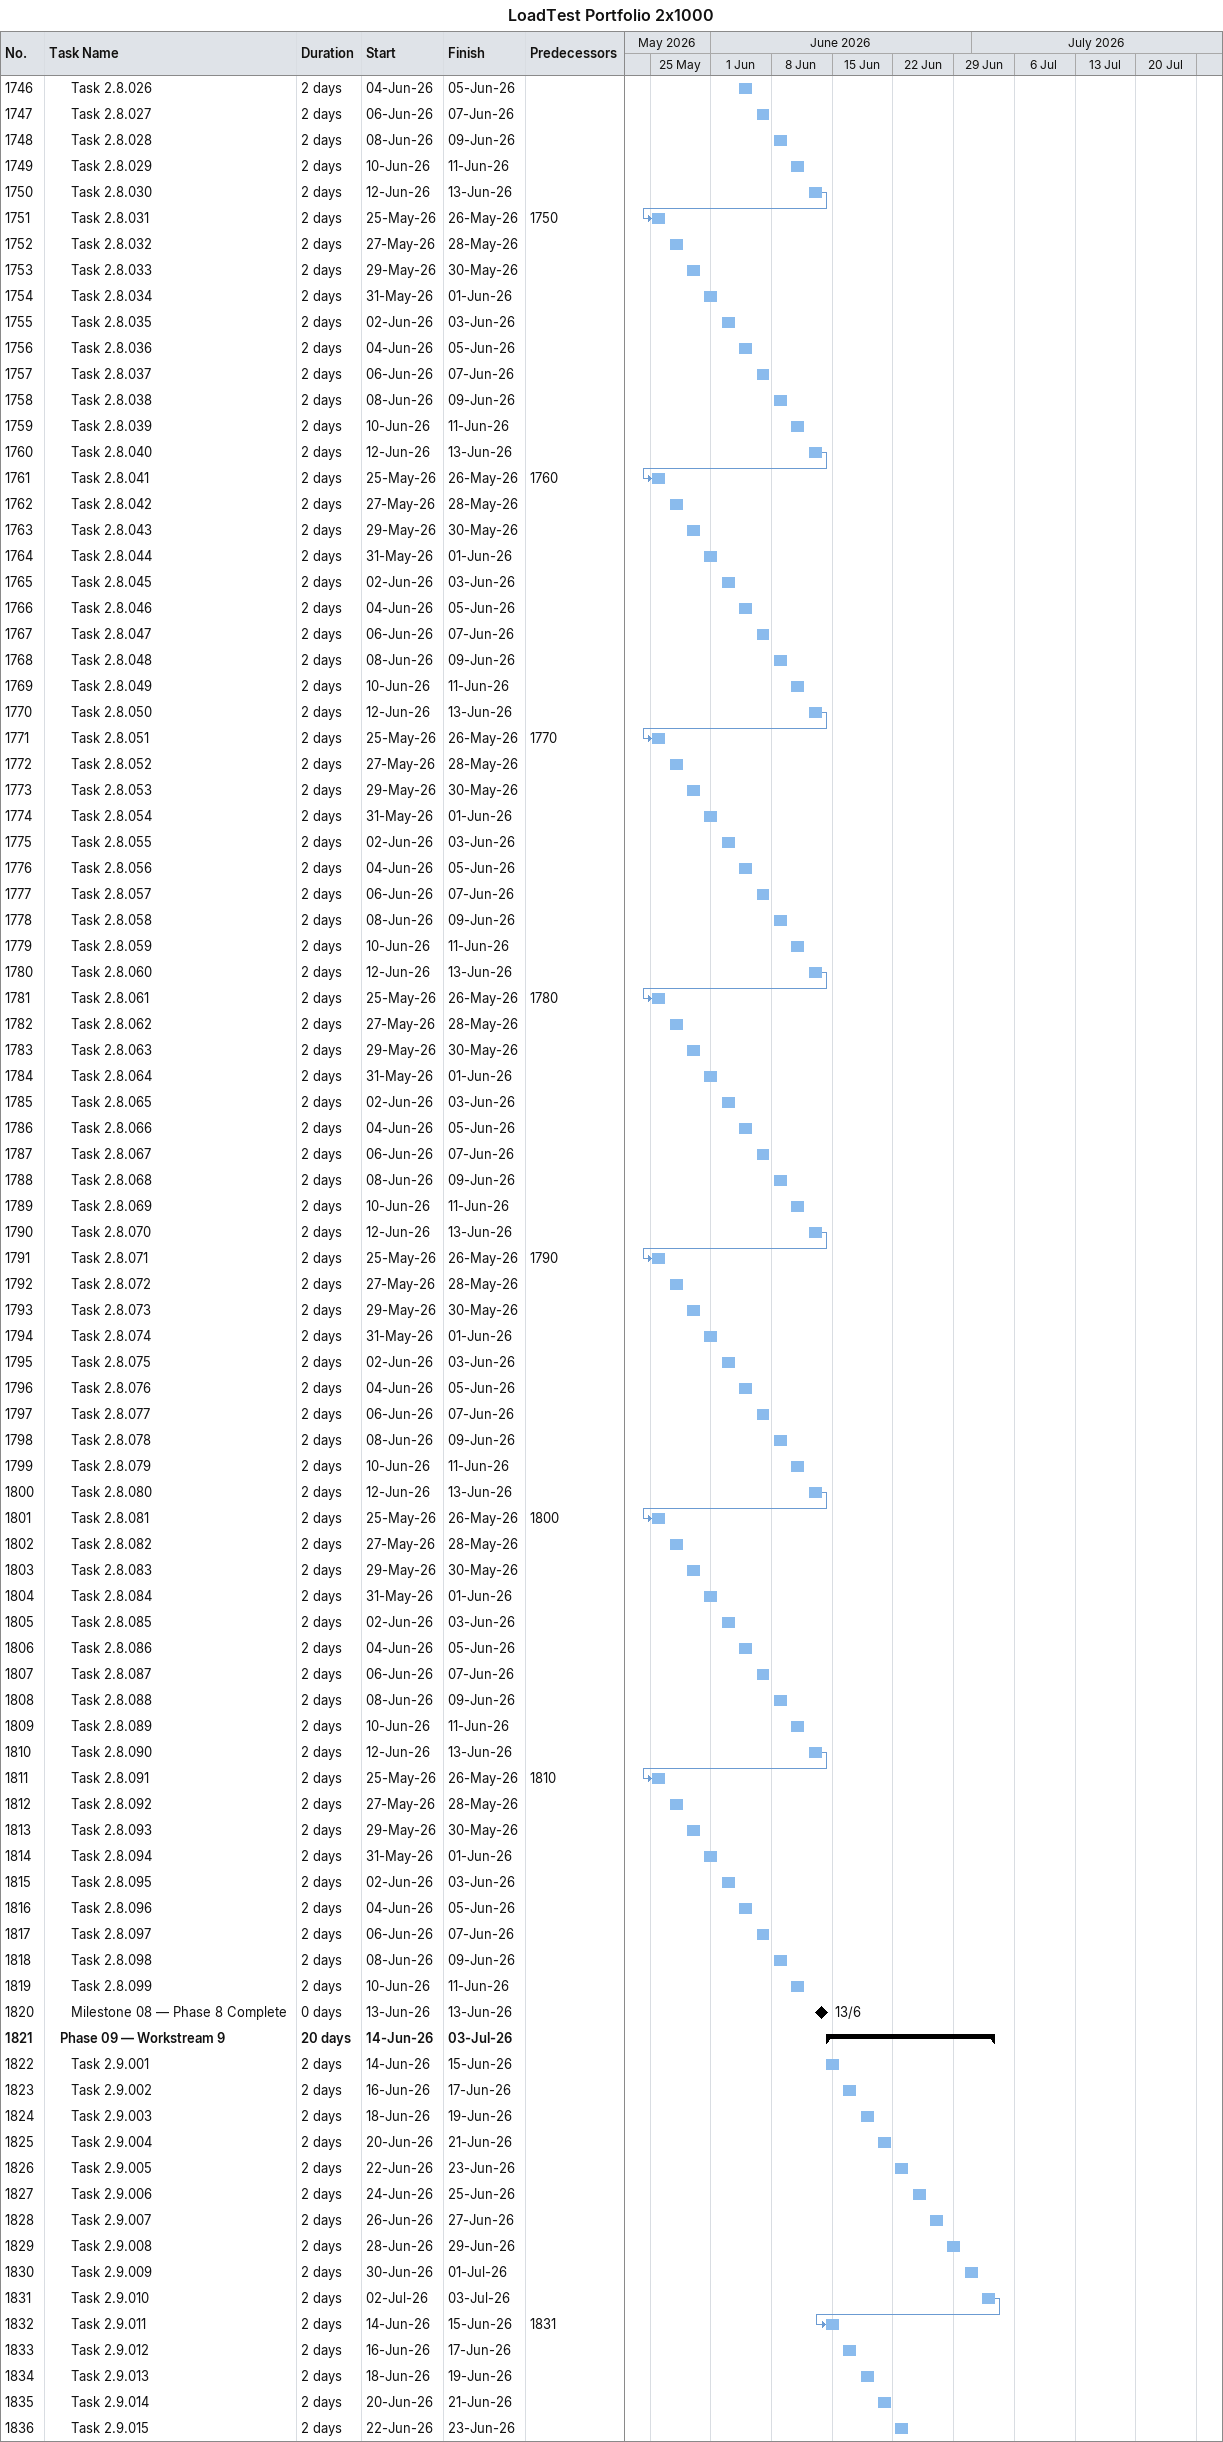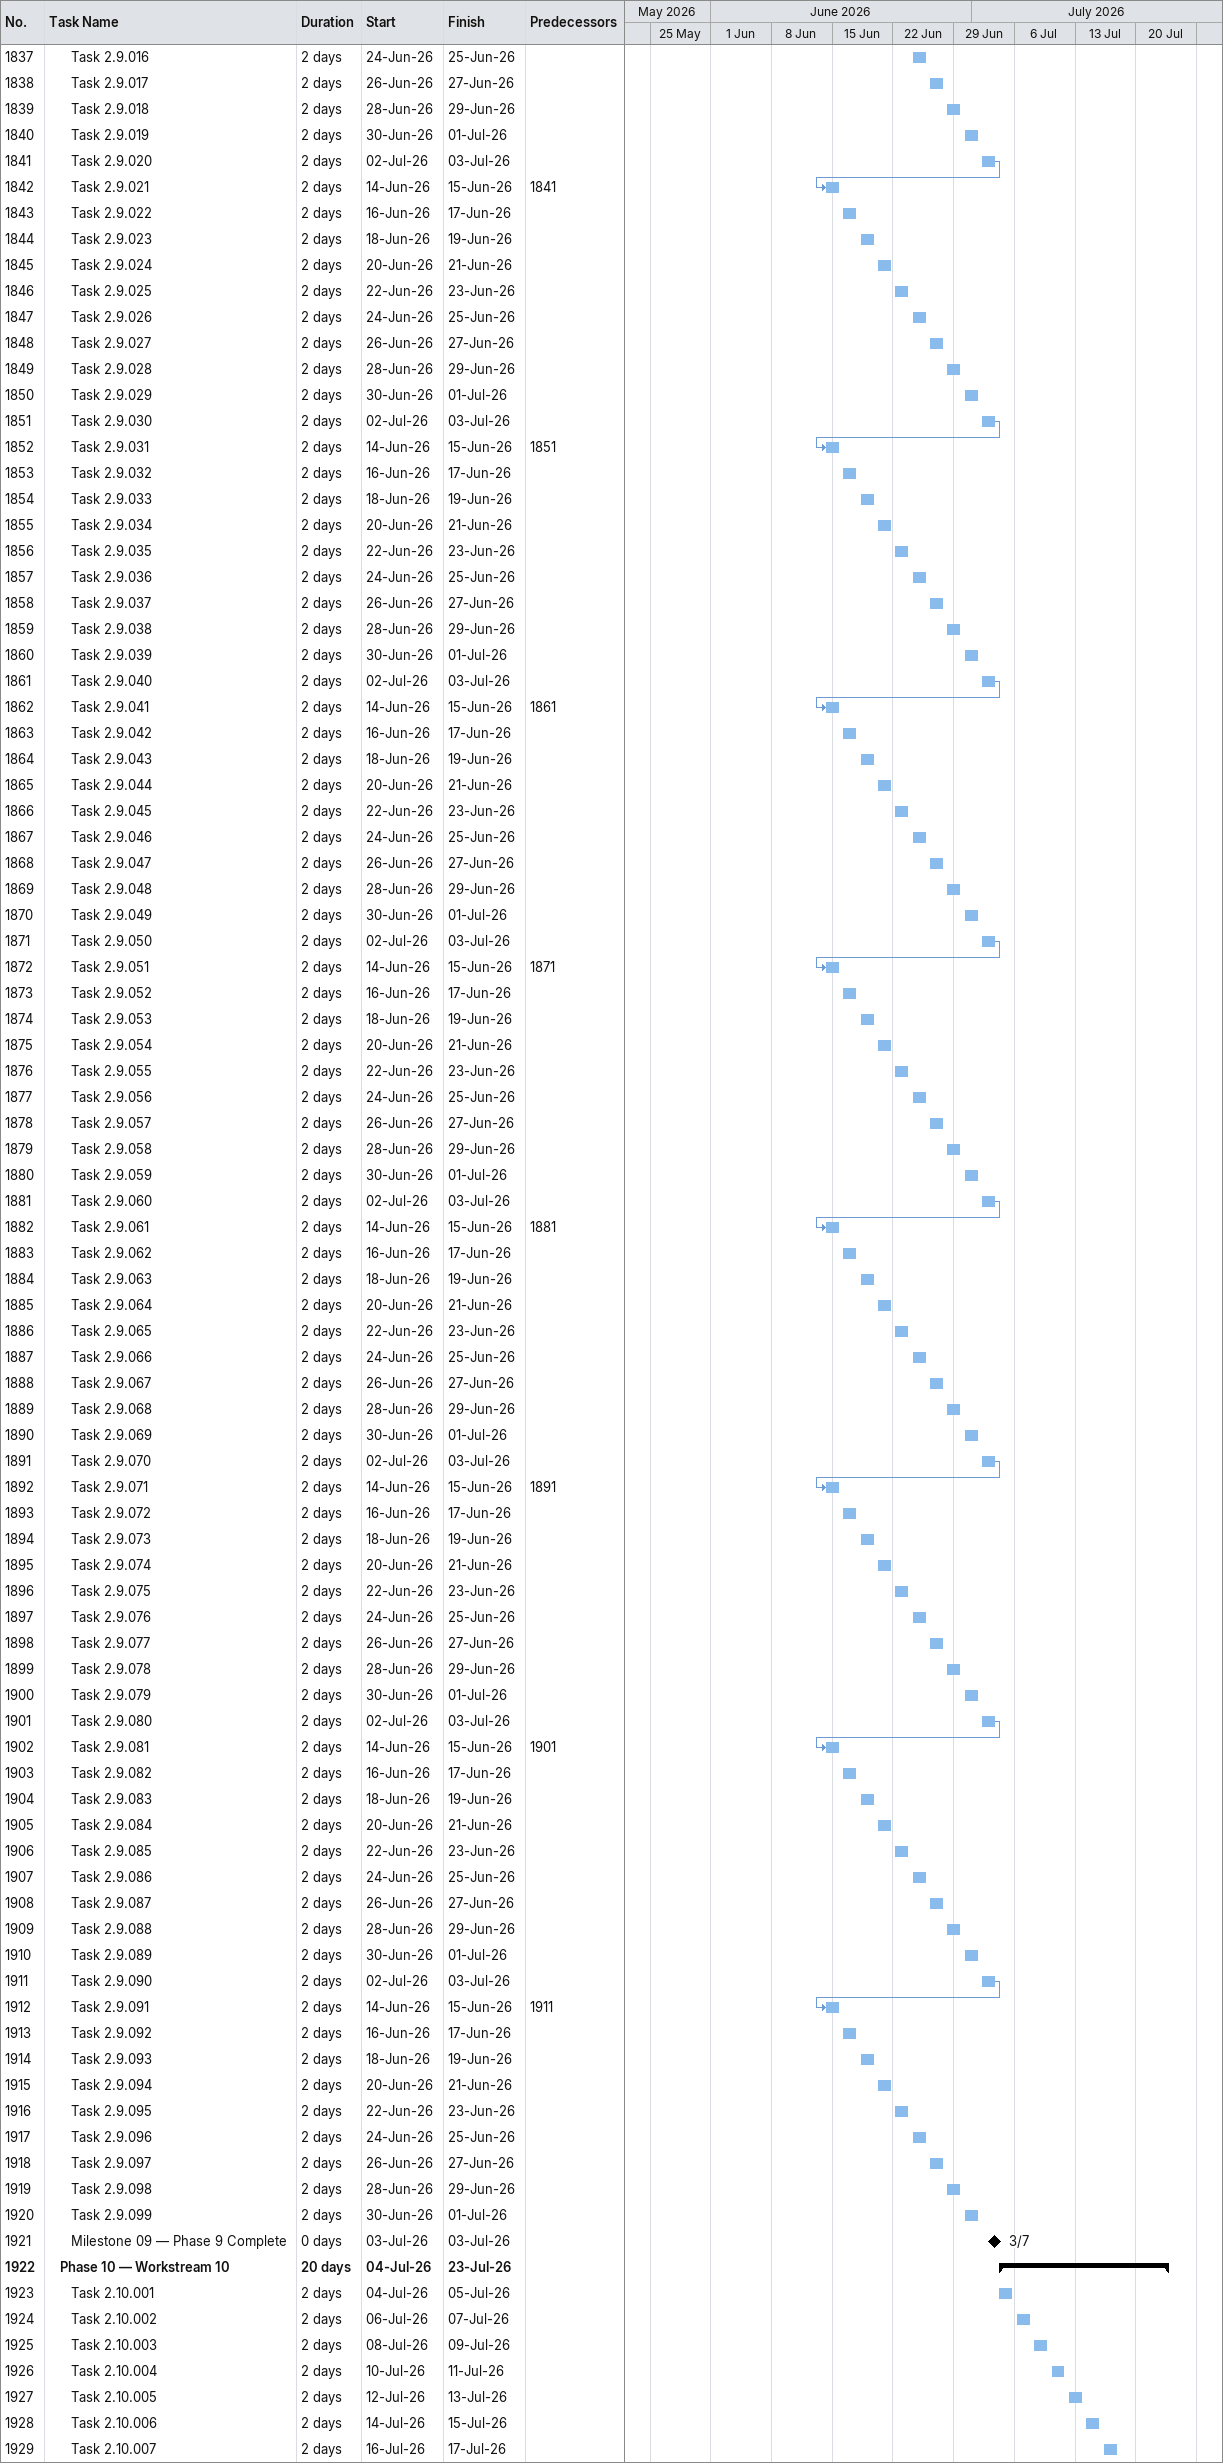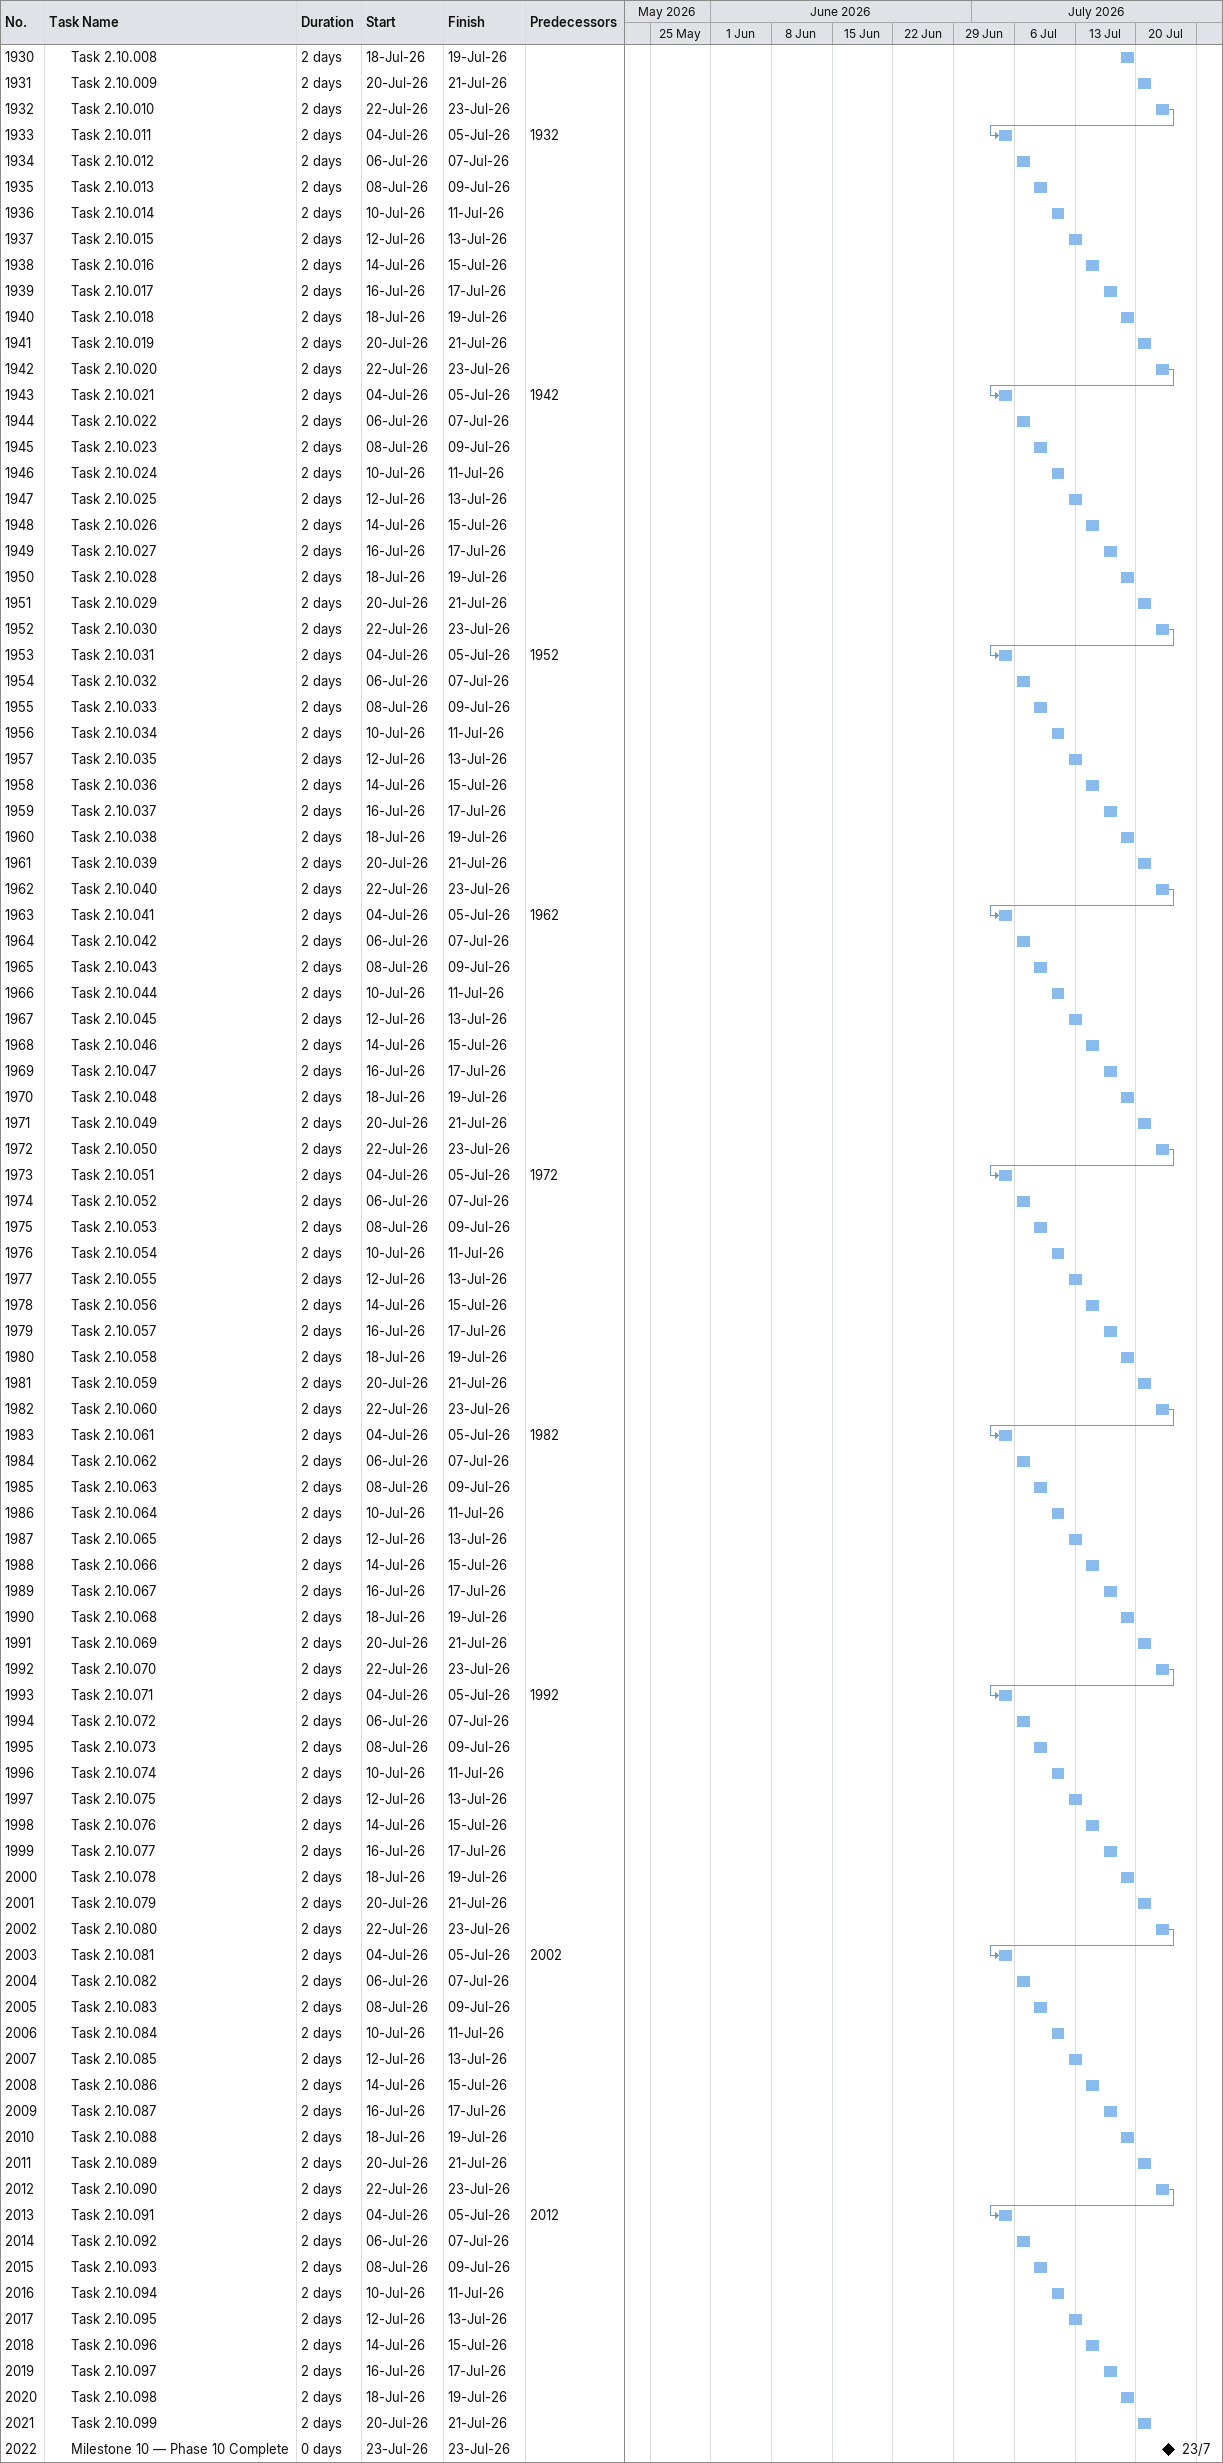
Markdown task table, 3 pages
LoadTest Portfolio 2x1000

| ID | Level | Task | Duration | Start | Finish | Predecessors |
|---|---|---|---|---|---|---|
| 1746 | 3 | Task 2.8.026 | 2d | 2026-06-04 | 2026-06-05 |  |
| 1747 | 3 | Task 2.8.027 | 2d | 2026-06-06 | 2026-06-07 |  |
| 1748 | 3 | Task 2.8.028 | 2d | 2026-06-08 | 2026-06-09 |  |
| 1749 | 3 | Task 2.8.029 | 2d | 2026-06-10 | 2026-06-11 |  |
| 1750 | 3 | Task 2.8.030 | 2d | 2026-06-12 | 2026-06-13 |  |
| 1751 | 3 | Task 2.8.031 | 2d | 2026-05-25 | 2026-05-26 | 1750 |
| 1752 | 3 | Task 2.8.032 | 2d | 2026-05-27 | 2026-05-28 |  |
| 1753 | 3 | Task 2.8.033 | 2d | 2026-05-29 | 2026-05-30 |  |
| 1754 | 3 | Task 2.8.034 | 2d | 2026-05-31 | 2026-06-01 |  |
| 1755 | 3 | Task 2.8.035 | 2d | 2026-06-02 | 2026-06-03 |  |
| 1756 | 3 | Task 2.8.036 | 2d | 2026-06-04 | 2026-06-05 |  |
| 1757 | 3 | Task 2.8.037 | 2d | 2026-06-06 | 2026-06-07 |  |
| 1758 | 3 | Task 2.8.038 | 2d | 2026-06-08 | 2026-06-09 |  |
| 1759 | 3 | Task 2.8.039 | 2d | 2026-06-10 | 2026-06-11 |  |
| 1760 | 3 | Task 2.8.040 | 2d | 2026-06-12 | 2026-06-13 |  |
| 1761 | 3 | Task 2.8.041 | 2d | 2026-05-25 | 2026-05-26 | 1760 |
| 1762 | 3 | Task 2.8.042 | 2d | 2026-05-27 | 2026-05-28 |  |
| 1763 | 3 | Task 2.8.043 | 2d | 2026-05-29 | 2026-05-30 |  |
| 1764 | 3 | Task 2.8.044 | 2d | 2026-05-31 | 2026-06-01 |  |
| 1765 | 3 | Task 2.8.045 | 2d | 2026-06-02 | 2026-06-03 |  |
| 1766 | 3 | Task 2.8.046 | 2d | 2026-06-04 | 2026-06-05 |  |
| 1767 | 3 | Task 2.8.047 | 2d | 2026-06-06 | 2026-06-07 |  |
| 1768 | 3 | Task 2.8.048 | 2d | 2026-06-08 | 2026-06-09 |  |
| 1769 | 3 | Task 2.8.049 | 2d | 2026-06-10 | 2026-06-11 |  |
| 1770 | 3 | Task 2.8.050 | 2d | 2026-06-12 | 2026-06-13 |  |
| 1771 | 3 | Task 2.8.051 | 2d | 2026-05-25 | 2026-05-26 | 1770 |
| 1772 | 3 | Task 2.8.052 | 2d | 2026-05-27 | 2026-05-28 |  |
| 1773 | 3 | Task 2.8.053 | 2d | 2026-05-29 | 2026-05-30 |  |
| 1774 | 3 | Task 2.8.054 | 2d | 2026-05-31 | 2026-06-01 |  |
| 1775 | 3 | Task 2.8.055 | 2d | 2026-06-02 | 2026-06-03 |  |
| 1776 | 3 | Task 2.8.056 | 2d | 2026-06-04 | 2026-06-05 |  |
| 1777 | 3 | Task 2.8.057 | 2d | 2026-06-06 | 2026-06-07 |  |
| 1778 | 3 | Task 2.8.058 | 2d | 2026-06-08 | 2026-06-09 |  |
| 1779 | 3 | Task 2.8.059 | 2d | 2026-06-10 | 2026-06-11 |  |
| 1780 | 3 | Task 2.8.060 | 2d | 2026-06-12 | 2026-06-13 |  |
| 1781 | 3 | Task 2.8.061 | 2d | 2026-05-25 | 2026-05-26 | 1780 |
| 1782 | 3 | Task 2.8.062 | 2d | 2026-05-27 | 2026-05-28 |  |
| 1783 | 3 | Task 2.8.063 | 2d | 2026-05-29 | 2026-05-30 |  |
| 1784 | 3 | Task 2.8.064 | 2d | 2026-05-31 | 2026-06-01 |  |
| 1785 | 3 | Task 2.8.065 | 2d | 2026-06-02 | 2026-06-03 |  |
| 1786 | 3 | Task 2.8.066 | 2d | 2026-06-04 | 2026-06-05 |  |
| 1787 | 3 | Task 2.8.067 | 2d | 2026-06-06 | 2026-06-07 |  |
| 1788 | 3 | Task 2.8.068 | 2d | 2026-06-08 | 2026-06-09 |  |
| 1789 | 3 | Task 2.8.069 | 2d | 2026-06-10 | 2026-06-11 |  |
| 1790 | 3 | Task 2.8.070 | 2d | 2026-06-12 | 2026-06-13 |  |
| 1791 | 3 | Task 2.8.071 | 2d | 2026-05-25 | 2026-05-26 | 1790 |
| 1792 | 3 | Task 2.8.072 | 2d | 2026-05-27 | 2026-05-28 |  |
| 1793 | 3 | Task 2.8.073 | 2d | 2026-05-29 | 2026-05-30 |  |
| 1794 | 3 | Task 2.8.074 | 2d | 2026-05-31 | 2026-06-01 |  |
| 1795 | 3 | Task 2.8.075 | 2d | 2026-06-02 | 2026-06-03 |  |
| 1796 | 3 | Task 2.8.076 | 2d | 2026-06-04 | 2026-06-05 |  |
| 1797 | 3 | Task 2.8.077 | 2d | 2026-06-06 | 2026-06-07 |  |
| 1798 | 3 | Task 2.8.078 | 2d | 2026-06-08 | 2026-06-09 |  |
| 1799 | 3 | Task 2.8.079 | 2d | 2026-06-10 | 2026-06-11 |  |
| 1800 | 3 | Task 2.8.080 | 2d | 2026-06-12 | 2026-06-13 |  |
| 1801 | 3 | Task 2.8.081 | 2d | 2026-05-25 | 2026-05-26 | 1800 |
| 1802 | 3 | Task 2.8.082 | 2d | 2026-05-27 | 2026-05-28 |  |
| 1803 | 3 | Task 2.8.083 | 2d | 2026-05-29 | 2026-05-30 |  |
| 1804 | 3 | Task 2.8.084 | 2d | 2026-05-31 | 2026-06-01 |  |
| 1805 | 3 | Task 2.8.085 | 2d | 2026-06-02 | 2026-06-03 |  |
| 1806 | 3 | Task 2.8.086 | 2d | 2026-06-04 | 2026-06-05 |  |
| 1807 | 3 | Task 2.8.087 | 2d | 2026-06-06 | 2026-06-07 |  |
| 1808 | 3 | Task 2.8.088 | 2d | 2026-06-08 | 2026-06-09 |  |
| 1809 | 3 | Task 2.8.089 | 2d | 2026-06-10 | 2026-06-11 |  |
| 1810 | 3 | Task 2.8.090 | 2d | 2026-06-12 | 2026-06-13 |  |
| 1811 | 3 | Task 2.8.091 | 2d | 2026-05-25 | 2026-05-26 | 1810 |
| 1812 | 3 | Task 2.8.092 | 2d | 2026-05-27 | 2026-05-28 |  |
| 1813 | 3 | Task 2.8.093 | 2d | 2026-05-29 | 2026-05-30 |  |
| 1814 | 3 | Task 2.8.094 | 2d | 2026-05-31 | 2026-06-01 |  |
| 1815 | 3 | Task 2.8.095 | 2d | 2026-06-02 | 2026-06-03 |  |
| 1816 | 3 | Task 2.8.096 | 2d | 2026-06-04 | 2026-06-05 |  |
| 1817 | 3 | Task 2.8.097 | 2d | 2026-06-06 | 2026-06-07 |  |
| 1818 | 3 | Task 2.8.098 | 2d | 2026-06-08 | 2026-06-09 |  |
| 1819 | 3 | Task 2.8.099 | 2d | 2026-06-10 | 2026-06-11 |  |
| 1820 | 3 | Milestone 08 — Phase 8 Complete | 0d | 2026-06-13 | 2026-06-13 |  |
| 1821 | 2 | **Phase 09 — Workstream 9** | 20d | 2026-06-14 | 2026-07-03 |  |
| 1822 | 3 | Task 2.9.001 | 2d | 2026-06-14 | 2026-06-15 |  |
| 1823 | 3 | Task 2.9.002 | 2d | 2026-06-16 | 2026-06-17 |  |
| 1824 | 3 | Task 2.9.003 | 2d | 2026-06-18 | 2026-06-19 |  |
| 1825 | 3 | Task 2.9.004 | 2d | 2026-06-20 | 2026-06-21 |  |
| 1826 | 3 | Task 2.9.005 | 2d | 2026-06-22 | 2026-06-23 |  |
| 1827 | 3 | Task 2.9.006 | 2d | 2026-06-24 | 2026-06-25 |  |
| 1828 | 3 | Task 2.9.007 | 2d | 2026-06-26 | 2026-06-27 |  |
| 1829 | 3 | Task 2.9.008 | 2d | 2026-06-28 | 2026-06-29 |  |
| 1830 | 3 | Task 2.9.009 | 2d | 2026-06-30 | 2026-07-01 |  |
| 1831 | 3 | Task 2.9.010 | 2d | 2026-07-02 | 2026-07-03 |  |
| 1832 | 3 | Task 2.9.011 | 2d | 2026-06-14 | 2026-06-15 | 1831 |
| 1833 | 3 | Task 2.9.012 | 2d | 2026-06-16 | 2026-06-17 |  |
| 1834 | 3 | Task 2.9.013 | 2d | 2026-06-18 | 2026-06-19 |  |
| 1835 | 3 | Task 2.9.014 | 2d | 2026-06-20 | 2026-06-21 |  |
| 1836 | 3 | Task 2.9.015 | 2d | 2026-06-22 | 2026-06-23 |  |
| 1837 | 3 | Task 2.9.016 | 2d | 2026-06-24 | 2026-06-25 |  |
| 1838 | 3 | Task 2.9.017 | 2d | 2026-06-26 | 2026-06-27 |  |
| 1839 | 3 | Task 2.9.018 | 2d | 2026-06-28 | 2026-06-29 |  |
| 1840 | 3 | Task 2.9.019 | 2d | 2026-06-30 | 2026-07-01 |  |
| 1841 | 3 | Task 2.9.020 | 2d | 2026-07-02 | 2026-07-03 |  |
| 1842 | 3 | Task 2.9.021 | 2d | 2026-06-14 | 2026-06-15 | 1841 |
| 1843 | 3 | Task 2.9.022 | 2d | 2026-06-16 | 2026-06-17 |  |
| 1844 | 3 | Task 2.9.023 | 2d | 2026-06-18 | 2026-06-19 |  |
| 1845 | 3 | Task 2.9.024 | 2d | 2026-06-20 | 2026-06-21 |  |
| 1846 | 3 | Task 2.9.025 | 2d | 2026-06-22 | 2026-06-23 |  |
| 1847 | 3 | Task 2.9.026 | 2d | 2026-06-24 | 2026-06-25 |  |
| 1848 | 3 | Task 2.9.027 | 2d | 2026-06-26 | 2026-06-27 |  |
| 1849 | 3 | Task 2.9.028 | 2d | 2026-06-28 | 2026-06-29 |  |
| 1850 | 3 | Task 2.9.029 | 2d | 2026-06-30 | 2026-07-01 |  |
| 1851 | 3 | Task 2.9.030 | 2d | 2026-07-02 | 2026-07-03 |  |
| 1852 | 3 | Task 2.9.031 | 2d | 2026-06-14 | 2026-06-15 | 1851 |
| 1853 | 3 | Task 2.9.032 | 2d | 2026-06-16 | 2026-06-17 |  |
| 1854 | 3 | Task 2.9.033 | 2d | 2026-06-18 | 2026-06-19 |  |
| 1855 | 3 | Task 2.9.034 | 2d | 2026-06-20 | 2026-06-21 |  |
| 1856 | 3 | Task 2.9.035 | 2d | 2026-06-22 | 2026-06-23 |  |
| 1857 | 3 | Task 2.9.036 | 2d | 2026-06-24 | 2026-06-25 |  |
| 1858 | 3 | Task 2.9.037 | 2d | 2026-06-26 | 2026-06-27 |  |
| 1859 | 3 | Task 2.9.038 | 2d | 2026-06-28 | 2026-06-29 |  |
| 1860 | 3 | Task 2.9.039 | 2d | 2026-06-30 | 2026-07-01 |  |
| 1861 | 3 | Task 2.9.040 | 2d | 2026-07-02 | 2026-07-03 |  |
| 1862 | 3 | Task 2.9.041 | 2d | 2026-06-14 | 2026-06-15 | 1861 |
| 1863 | 3 | Task 2.9.042 | 2d | 2026-06-16 | 2026-06-17 |  |
| 1864 | 3 | Task 2.9.043 | 2d | 2026-06-18 | 2026-06-19 |  |
| 1865 | 3 | Task 2.9.044 | 2d | 2026-06-20 | 2026-06-21 |  |
| 1866 | 3 | Task 2.9.045 | 2d | 2026-06-22 | 2026-06-23 |  |
| 1867 | 3 | Task 2.9.046 | 2d | 2026-06-24 | 2026-06-25 |  |
| 1868 | 3 | Task 2.9.047 | 2d | 2026-06-26 | 2026-06-27 |  |
| 1869 | 3 | Task 2.9.048 | 2d | 2026-06-28 | 2026-06-29 |  |
| 1870 | 3 | Task 2.9.049 | 2d | 2026-06-30 | 2026-07-01 |  |
| 1871 | 3 | Task 2.9.050 | 2d | 2026-07-02 | 2026-07-03 |  |
| 1872 | 3 | Task 2.9.051 | 2d | 2026-06-14 | 2026-06-15 | 1871 |
| 1873 | 3 | Task 2.9.052 | 2d | 2026-06-16 | 2026-06-17 |  |
| 1874 | 3 | Task 2.9.053 | 2d | 2026-06-18 | 2026-06-19 |  |
| 1875 | 3 | Task 2.9.054 | 2d | 2026-06-20 | 2026-06-21 |  |
| 1876 | 3 | Task 2.9.055 | 2d | 2026-06-22 | 2026-06-23 |  |
| 1877 | 3 | Task 2.9.056 | 2d | 2026-06-24 | 2026-06-25 |  |
| 1878 | 3 | Task 2.9.057 | 2d | 2026-06-26 | 2026-06-27 |  |
| 1879 | 3 | Task 2.9.058 | 2d | 2026-06-28 | 2026-06-29 |  |
| 1880 | 3 | Task 2.9.059 | 2d | 2026-06-30 | 2026-07-01 |  |
| 1881 | 3 | Task 2.9.060 | 2d | 2026-07-02 | 2026-07-03 |  |
| 1882 | 3 | Task 2.9.061 | 2d | 2026-06-14 | 2026-06-15 | 1881 |
| 1883 | 3 | Task 2.9.062 | 2d | 2026-06-16 | 2026-06-17 |  |
| 1884 | 3 | Task 2.9.063 | 2d | 2026-06-18 | 2026-06-19 |  |
| 1885 | 3 | Task 2.9.064 | 2d | 2026-06-20 | 2026-06-21 |  |
| 1886 | 3 | Task 2.9.065 | 2d | 2026-06-22 | 2026-06-23 |  |
| 1887 | 3 | Task 2.9.066 | 2d | 2026-06-24 | 2026-06-25 |  |
| 1888 | 3 | Task 2.9.067 | 2d | 2026-06-26 | 2026-06-27 |  |
| 1889 | 3 | Task 2.9.068 | 2d | 2026-06-28 | 2026-06-29 |  |
| 1890 | 3 | Task 2.9.069 | 2d | 2026-06-30 | 2026-07-01 |  |
| 1891 | 3 | Task 2.9.070 | 2d | 2026-07-02 | 2026-07-03 |  |
| 1892 | 3 | Task 2.9.071 | 2d | 2026-06-14 | 2026-06-15 | 1891 |
| 1893 | 3 | Task 2.9.072 | 2d | 2026-06-16 | 2026-06-17 |  |
| 1894 | 3 | Task 2.9.073 | 2d | 2026-06-18 | 2026-06-19 |  |
| 1895 | 3 | Task 2.9.074 | 2d | 2026-06-20 | 2026-06-21 |  |
| 1896 | 3 | Task 2.9.075 | 2d | 2026-06-22 | 2026-06-23 |  |
| 1897 | 3 | Task 2.9.076 | 2d | 2026-06-24 | 2026-06-25 |  |
| 1898 | 3 | Task 2.9.077 | 2d | 2026-06-26 | 2026-06-27 |  |
| 1899 | 3 | Task 2.9.078 | 2d | 2026-06-28 | 2026-06-29 |  |
| 1900 | 3 | Task 2.9.079 | 2d | 2026-06-30 | 2026-07-01 |  |
| 1901 | 3 | Task 2.9.080 | 2d | 2026-07-02 | 2026-07-03 |  |
| 1902 | 3 | Task 2.9.081 | 2d | 2026-06-14 | 2026-06-15 | 1901 |
| 1903 | 3 | Task 2.9.082 | 2d | 2026-06-16 | 2026-06-17 |  |
| 1904 | 3 | Task 2.9.083 | 2d | 2026-06-18 | 2026-06-19 |  |
| 1905 | 3 | Task 2.9.084 | 2d | 2026-06-20 | 2026-06-21 |  |
| 1906 | 3 | Task 2.9.085 | 2d | 2026-06-22 | 2026-06-23 |  |
| 1907 | 3 | Task 2.9.086 | 2d | 2026-06-24 | 2026-06-25 |  |
| 1908 | 3 | Task 2.9.087 | 2d | 2026-06-26 | 2026-06-27 |  |
| 1909 | 3 | Task 2.9.088 | 2d | 2026-06-28 | 2026-06-29 |  |
| 1910 | 3 | Task 2.9.089 | 2d | 2026-06-30 | 2026-07-01 |  |
| 1911 | 3 | Task 2.9.090 | 2d | 2026-07-02 | 2026-07-03 |  |
| 1912 | 3 | Task 2.9.091 | 2d | 2026-06-14 | 2026-06-15 | 1911 |
| 1913 | 3 | Task 2.9.092 | 2d | 2026-06-16 | 2026-06-17 |  |
| 1914 | 3 | Task 2.9.093 | 2d | 2026-06-18 | 2026-06-19 |  |
| 1915 | 3 | Task 2.9.094 | 2d | 2026-06-20 | 2026-06-21 |  |
| 1916 | 3 | Task 2.9.095 | 2d | 2026-06-22 | 2026-06-23 |  |
| 1917 | 3 | Task 2.9.096 | 2d | 2026-06-24 | 2026-06-25 |  |
| 1918 | 3 | Task 2.9.097 | 2d | 2026-06-26 | 2026-06-27 |  |
| 1919 | 3 | Task 2.9.098 | 2d | 2026-06-28 | 2026-06-29 |  |
| 1920 | 3 | Task 2.9.099 | 2d | 2026-06-30 | 2026-07-01 |  |
| 1921 | 3 | Milestone 09 — Phase 9 Complete | 0d | 2026-07-03 | 2026-07-03 |  |
| 1922 | 2 | **Phase 10 — Workstream 10** | 20d | 2026-07-04 | 2026-07-23 |  |
| 1923 | 3 | Task 2.10.001 | 2d | 2026-07-04 | 2026-07-05 |  |
| 1924 | 3 | Task 2.10.002 | 2d | 2026-07-06 | 2026-07-07 |  |
| 1925 | 3 | Task 2.10.003 | 2d | 2026-07-08 | 2026-07-09 |  |
| 1926 | 3 | Task 2.10.004 | 2d | 2026-07-10 | 2026-07-11 |  |
| 1927 | 3 | Task 2.10.005 | 2d | 2026-07-12 | 2026-07-13 |  |
| 1928 | 3 | Task 2.10.006 | 2d | 2026-07-14 | 2026-07-15 |  |
| 1929 | 3 | Task 2.10.007 | 2d | 2026-07-16 | 2026-07-17 |  |
| 1930 | 3 | Task 2.10.008 | 2d | 2026-07-18 | 2026-07-19 |  |
| 1931 | 3 | Task 2.10.009 | 2d | 2026-07-20 | 2026-07-21 |  |
| 1932 | 3 | Task 2.10.010 | 2d | 2026-07-22 | 2026-07-23 |  |
| 1933 | 3 | Task 2.10.011 | 2d | 2026-07-04 | 2026-07-05 | 1932 |
| 1934 | 3 | Task 2.10.012 | 2d | 2026-07-06 | 2026-07-07 |  |
| 1935 | 3 | Task 2.10.013 | 2d | 2026-07-08 | 2026-07-09 |  |
| 1936 | 3 | Task 2.10.014 | 2d | 2026-07-10 | 2026-07-11 |  |
| 1937 | 3 | Task 2.10.015 | 2d | 2026-07-12 | 2026-07-13 |  |
| 1938 | 3 | Task 2.10.016 | 2d | 2026-07-14 | 2026-07-15 |  |
| 1939 | 3 | Task 2.10.017 | 2d | 2026-07-16 | 2026-07-17 |  |
| 1940 | 3 | Task 2.10.018 | 2d | 2026-07-18 | 2026-07-19 |  |
| 1941 | 3 | Task 2.10.019 | 2d | 2026-07-20 | 2026-07-21 |  |
| 1942 | 3 | Task 2.10.020 | 2d | 2026-07-22 | 2026-07-23 |  |
| 1943 | 3 | Task 2.10.021 | 2d | 2026-07-04 | 2026-07-05 | 1942 |
| 1944 | 3 | Task 2.10.022 | 2d | 2026-07-06 | 2026-07-07 |  |
| 1945 | 3 | Task 2.10.023 | 2d | 2026-07-08 | 2026-07-09 |  |
| 1946 | 3 | Task 2.10.024 | 2d | 2026-07-10 | 2026-07-11 |  |
| 1947 | 3 | Task 2.10.025 | 2d | 2026-07-12 | 2026-07-13 |  |
| 1948 | 3 | Task 2.10.026 | 2d | 2026-07-14 | 2026-07-15 |  |
| 1949 | 3 | Task 2.10.027 | 2d | 2026-07-16 | 2026-07-17 |  |
| 1950 | 3 | Task 2.10.028 | 2d | 2026-07-18 | 2026-07-19 |  |
| 1951 | 3 | Task 2.10.029 | 2d | 2026-07-20 | 2026-07-21 |  |
| 1952 | 3 | Task 2.10.030 | 2d | 2026-07-22 | 2026-07-23 |  |
| 1953 | 3 | Task 2.10.031 | 2d | 2026-07-04 | 2026-07-05 | 1952 |
| 1954 | 3 | Task 2.10.032 | 2d | 2026-07-06 | 2026-07-07 |  |
| 1955 | 3 | Task 2.10.033 | 2d | 2026-07-08 | 2026-07-09 |  |
| 1956 | 3 | Task 2.10.034 | 2d | 2026-07-10 | 2026-07-11 |  |
| 1957 | 3 | Task 2.10.035 | 2d | 2026-07-12 | 2026-07-13 |  |
| 1958 | 3 | Task 2.10.036 | 2d | 2026-07-14 | 2026-07-15 |  |
| 1959 | 3 | Task 2.10.037 | 2d | 2026-07-16 | 2026-07-17 |  |
| 1960 | 3 | Task 2.10.038 | 2d | 2026-07-18 | 2026-07-19 |  |
| 1961 | 3 | Task 2.10.039 | 2d | 2026-07-20 | 2026-07-21 |  |
| 1962 | 3 | Task 2.10.040 | 2d | 2026-07-22 | 2026-07-23 |  |
| 1963 | 3 | Task 2.10.041 | 2d | 2026-07-04 | 2026-07-05 | 1962 |
| 1964 | 3 | Task 2.10.042 | 2d | 2026-07-06 | 2026-07-07 |  |
| 1965 | 3 | Task 2.10.043 | 2d | 2026-07-08 | 2026-07-09 |  |
| 1966 | 3 | Task 2.10.044 | 2d | 2026-07-10 | 2026-07-11 |  |
| 1967 | 3 | Task 2.10.045 | 2d | 2026-07-12 | 2026-07-13 |  |
| 1968 | 3 | Task 2.10.046 | 2d | 2026-07-14 | 2026-07-15 |  |
| 1969 | 3 | Task 2.10.047 | 2d | 2026-07-16 | 2026-07-17 |  |
| 1970 | 3 | Task 2.10.048 | 2d | 2026-07-18 | 2026-07-19 |  |
| 1971 | 3 | Task 2.10.049 | 2d | 2026-07-20 | 2026-07-21 |  |
| 1972 | 3 | Task 2.10.050 | 2d | 2026-07-22 | 2026-07-23 |  |
| 1973 | 3 | Task 2.10.051 | 2d | 2026-07-04 | 2026-07-05 | 1972 |
| 1974 | 3 | Task 2.10.052 | 2d | 2026-07-06 | 2026-07-07 |  |
| 1975 | 3 | Task 2.10.053 | 2d | 2026-07-08 | 2026-07-09 |  |
| 1976 | 3 | Task 2.10.054 | 2d | 2026-07-10 | 2026-07-11 |  |
| 1977 | 3 | Task 2.10.055 | 2d | 2026-07-12 | 2026-07-13 |  |
| 1978 | 3 | Task 2.10.056 | 2d | 2026-07-14 | 2026-07-15 |  |
| 1979 | 3 | Task 2.10.057 | 2d | 2026-07-16 | 2026-07-17 |  |
| 1980 | 3 | Task 2.10.058 | 2d | 2026-07-18 | 2026-07-19 |  |
| 1981 | 3 | Task 2.10.059 | 2d | 2026-07-20 | 2026-07-21 |  |
| 1982 | 3 | Task 2.10.060 | 2d | 2026-07-22 | 2026-07-23 |  |
| 1983 | 3 | Task 2.10.061 | 2d | 2026-07-04 | 2026-07-05 | 1982 |
| 1984 | 3 | Task 2.10.062 | 2d | 2026-07-06 | 2026-07-07 |  |
| 1985 | 3 | Task 2.10.063 | 2d | 2026-07-08 | 2026-07-09 |  |
| 1986 | 3 | Task 2.10.064 | 2d | 2026-07-10 | 2026-07-11 |  |
| 1987 | 3 | Task 2.10.065 | 2d | 2026-07-12 | 2026-07-13 |  |
| 1988 | 3 | Task 2.10.066 | 2d | 2026-07-14 | 2026-07-15 |  |
| 1989 | 3 | Task 2.10.067 | 2d | 2026-07-16 | 2026-07-17 |  |
| 1990 | 3 | Task 2.10.068 | 2d | 2026-07-18 | 2026-07-19 |  |
| 1991 | 3 | Task 2.10.069 | 2d | 2026-07-20 | 2026-07-21 |  |
| 1992 | 3 | Task 2.10.070 | 2d | 2026-07-22 | 2026-07-23 |  |
| 1993 | 3 | Task 2.10.071 | 2d | 2026-07-04 | 2026-07-05 | 1992 |
| 1994 | 3 | Task 2.10.072 | 2d | 2026-07-06 | 2026-07-07 |  |
| 1995 | 3 | Task 2.10.073 | 2d | 2026-07-08 | 2026-07-09 |  |
| 1996 | 3 | Task 2.10.074 | 2d | 2026-07-10 | 2026-07-11 |  |
| 1997 | 3 | Task 2.10.075 | 2d | 2026-07-12 | 2026-07-13 |  |
| 1998 | 3 | Task 2.10.076 | 2d | 2026-07-14 | 2026-07-15 |  |
| 1999 | 3 | Task 2.10.077 | 2d | 2026-07-16 | 2026-07-17 |  |
| 2000 | 3 | Task 2.10.078 | 2d | 2026-07-18 | 2026-07-19 |  |
| 2001 | 3 | Task 2.10.079 | 2d | 2026-07-20 | 2026-07-21 |  |
| 2002 | 3 | Task 2.10.080 | 2d | 2026-07-22 | 2026-07-23 |  |
| 2003 | 3 | Task 2.10.081 | 2d | 2026-07-04 | 2026-07-05 | 2002 |
| 2004 | 3 | Task 2.10.082 | 2d | 2026-07-06 | 2026-07-07 |  |
| 2005 | 3 | Task 2.10.083 | 2d | 2026-07-08 | 2026-07-09 |  |
| 2006 | 3 | Task 2.10.084 | 2d | 2026-07-10 | 2026-07-11 |  |
| 2007 | 3 | Task 2.10.085 | 2d | 2026-07-12 | 2026-07-13 |  |
| 2008 | 3 | Task 2.10.086 | 2d | 2026-07-14 | 2026-07-15 |  |
| 2009 | 3 | Task 2.10.087 | 2d | 2026-07-16 | 2026-07-17 |  |
| 2010 | 3 | Task 2.10.088 | 2d | 2026-07-18 | 2026-07-19 |  |
| 2011 | 3 | Task 2.10.089 | 2d | 2026-07-20 | 2026-07-21 |  |
| 2012 | 3 | Task 2.10.090 | 2d | 2026-07-22 | 2026-07-23 |  |
| 2013 | 3 | Task 2.10.091 | 2d | 2026-07-04 | 2026-07-05 | 2012 |
| 2014 | 3 | Task 2.10.092 | 2d | 2026-07-06 | 2026-07-07 |  |
| 2015 | 3 | Task 2.10.093 | 2d | 2026-07-08 | 2026-07-09 |  |
| 2016 | 3 | Task 2.10.094 | 2d | 2026-07-10 | 2026-07-11 |  |
| 2017 | 3 | Task 2.10.095 | 2d | 2026-07-12 | 2026-07-13 |  |
| 2018 | 3 | Task 2.10.096 | 2d | 2026-07-14 | 2026-07-15 |  |
| 2019 | 3 | Task 2.10.097 | 2d | 2026-07-16 | 2026-07-17 |  |
| 2020 | 3 | Task 2.10.098 | 2d | 2026-07-18 | 2026-07-19 |  |
| 2021 | 3 | Task 2.10.099 | 2d | 2026-07-20 | 2026-07-21 |  |
| 2022 | 3 | Milestone 10 — Phase 10 Complete | 0d | 2026-07-23 | 2026-07-23 |  |
